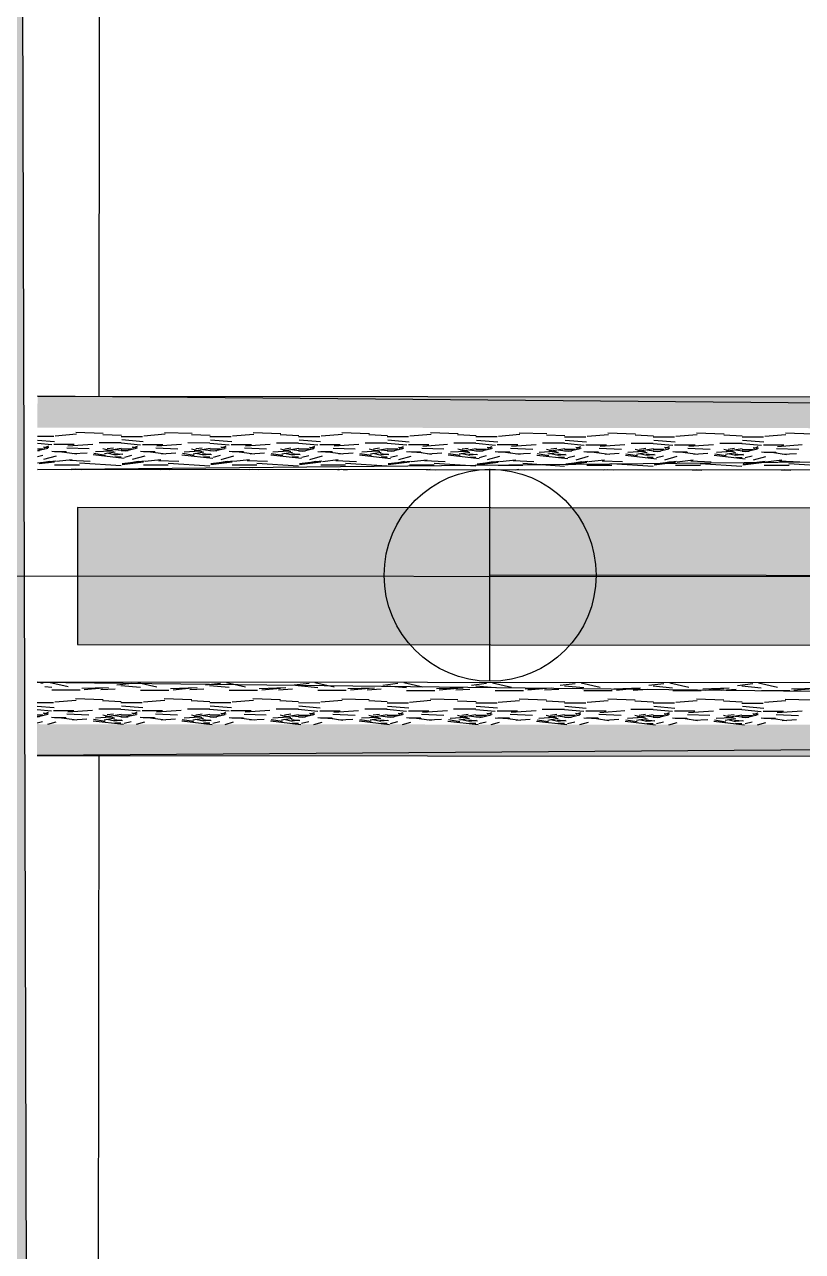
# Model space of a CAD drawing. Header units: millimetres. Extents: x -957 to 3394, y -3 to 3008.
# Drawn here: x 401.98 to 410.74, y 2176.99 to 2190.8 of the extents above; entities that cross this region are included whole.
import ezdxf

# ---------------------------------------------------------------- set-up
doc = ezdxf.new("R2010")
doc.units = ezdxf.units.MM
for name, color, linetype in [('HATCHES', 7, 'CONTINUOUS'), ('PDF_0', 7, 'CONTINUOUS'), ('PDF_REV', 7, 'CONTINUOUS')]:
    doc.layers.add(name, color=color, linetype=linetype)

msp = doc.modelspace()

# ---------------------------------------------------------------- hatches: boundary and pattern name
at = {"layer": 'HATCHES'}
msp.add_hatch(color=45, dxfattribs=at).paths.add_polyline_path([(101.349, 1953.613), (402.617, 1953.245), (401.836, 2235.748), (230.399, 2235.814), (230.399, 2642.271), (-792.433, 2642.271), (-792.434, 1950.296), (-508.803, 1950.295), (-508.803, 1618.414), (101.306, 1616.356)], flags=0)
at = {"layer": 'PDF_0'}
for points in [[(446.096, 2186.227), (402.124, 2186.265), (402.125, 2186.598), (402.125, 2186.603), (402.128, 2186.607), (402.131, 2186.611), (402.136, 2186.613), (402.14, 2186.614), (402.333, 2186.614), (402.337, 2186.614), (402.34, 2186.616), (402.343, 2186.618), (446.096, 2186.581)], [(402.121, 2182.59), (402.121, 2182.924), (446.093, 2182.886), (446.092, 2182.532), (402.339, 2182.57), (402.336, 2182.572), (402.333, 2182.574), (402.33, 2182.575), (402.137, 2182.575), (402.132, 2182.575), (402.128, 2182.578), (402.124, 2182.581), (402.122, 2182.585)]]:
    msp.add_hatch(color=256, dxfattribs=at).paths.add_polyline_path(points, flags=0)

# ---------------------------------------------------------------- linework, layer by layer
at = {"layer": 'HATCHES', "color": 45}
msp.add_lwpolyline([(230.399, 2235.814), (230.399, 2642.271), (-792.433, 2642.271), (-792.434, 1950.296), (-508.803, 1950.295), (-508.803, 1618.414), (101.306, 1616.356), (101.349, 1953.613), (402.617, 1953.245), (401.836, 2235.748)], close=True, dxfattribs=at)
at = {"layer": 'PDF_0'}
for points in [[(446.095, 2185.755), (402.124, 2185.793), (446.096, 2186.227), (402.125, 2186.619), (446.096, 2186.581)], [(402.556, 2186.211), (402.866, 2186.2)], [(403.555, 2186.21), (403.865, 2186.2)], [(404.554, 2186.209), (404.864, 2186.199)], [(405.553, 2186.208), (405.863, 2186.198)], [(406.552, 2186.207), (406.862, 2186.197)], [(407.551, 2186.206), (407.861, 2186.196)], [(408.55, 2186.206), (408.86, 2186.195)], [(409.549, 2186.205), (409.859, 2186.194)], [(410.548, 2186.204), (410.858, 2186.194)], [(402.124, 2186.166), (402.308, 2186.166)], [(402.124, 2186.124), (402.315, 2186.109)], [(402.287, 2186.068), (402.124, 2186.083)], [(402.308, 2186.076), (402.538, 2186.076)], [(402.323, 2186.173), (402.563, 2186.193)], [(402.468, 2186.059), (402.748, 2186.079)], [(402.818, 2186.095), (403.067, 2186.095)], [(402.861, 2186.188), (403.07, 2186.178)], [(403.286, 2186.067), (403.066, 2186.087)], [(403.068, 2186.165), (403.307, 2186.165)], [(403.074, 2186.128), (403.314, 2186.108)], [(403.307, 2186.075), (403.537, 2186.075)], [(403.322, 2186.173), (403.562, 2186.192)], [(403.467, 2186.058), (403.747, 2186.078)], [(403.817, 2186.095), (404.066, 2186.094)], [(403.86, 2186.187), (404.069, 2186.177)], [(404.285, 2186.066), (404.065, 2186.086)], [(404.067, 2186.164), (404.306, 2186.164)], [(404.073, 2186.127), (404.313, 2186.107)], [(404.306, 2186.074), (404.536, 2186.074)], [(404.321, 2186.172), (404.561, 2186.191)], [(404.466, 2186.058), (404.746, 2186.077)], [(404.816, 2186.094), (405.065, 2186.094)], [(404.859, 2186.186), (405.068, 2186.176)], [(405.284, 2186.065), (405.064, 2186.085)], [(405.066, 2186.163), (405.305, 2186.163)], [(405.072, 2186.126), (405.312, 2186.106)], [(405.305, 2186.073), (405.535, 2186.073)], [(405.32, 2186.171), (405.56, 2186.191)], [(405.465, 2186.057), (405.744, 2186.076)], [(405.815, 2186.093), (406.064, 2186.093)], [(405.858, 2186.186), (406.067, 2186.176)], [(406.283, 2186.065), (406.063, 2186.085)], [(406.064, 2186.163), (406.304, 2186.162)], [(406.071, 2186.125), (406.311, 2186.105)], [(406.304, 2186.073), (406.534, 2186.072)], [(406.319, 2186.17), (406.559, 2186.19)], [(406.464, 2186.056), (406.743, 2186.076)], [(406.814, 2186.092), (407.063, 2186.092)], [(406.857, 2186.185), (407.066, 2186.175)], [(407.282, 2186.064), (407.062, 2186.084)], [(407.063, 2186.162), (407.303, 2186.162)], [(407.07, 2186.124), (407.31, 2186.104)], [(407.303, 2186.072), (407.533, 2186.072)], [(407.318, 2186.169), (407.558, 2186.189)], [(407.463, 2186.055), (407.742, 2186.075)], [(407.813, 2186.091), (408.062, 2186.091)], [(407.856, 2186.184), (408.065, 2186.174)], [(408.281, 2186.063), (408.061, 2186.083)], [(408.062, 2186.161), (408.302, 2186.161)], [(408.069, 2186.124), (408.309, 2186.103)], [(408.302, 2186.071), (408.532, 2186.071)], [(408.317, 2186.168), (408.556, 2186.188)], [(408.462, 2186.054), (408.741, 2186.074)], [(408.812, 2186.09), (409.061, 2186.09)], [(408.855, 2186.183), (409.064, 2186.173)], [(409.28, 2186.062), (409.06, 2186.082)], [(409.061, 2186.16), (409.301, 2186.16)], [(409.068, 2186.123), (409.308, 2186.103)], [(409.301, 2186.07), (409.531, 2186.07)], [(409.316, 2186.167), (409.555, 2186.187)], [(409.461, 2186.053), (409.74, 2186.073)], [(409.811, 2186.089), (410.06, 2186.089)], [(409.854, 2186.182), (410.063, 2186.172)], [(410.279, 2186.061), (410.059, 2186.081)], [(410.06, 2186.159), (410.3, 2186.159)], [(410.067, 2186.122), (410.307, 2186.102)], [(410.3, 2186.069), (410.53, 2186.069)], [(410.315, 2186.167), (410.554, 2186.186)], [(410.46, 2186.052), (410.739, 2186.072)], [(402.242, 2186.028), (402.124, 2186.001)], [(402.124, 2186.026), (402.188, 2186.026)], [(402.124, 2186.006), (402.148, 2186.006)], [(402.184, 2185.949), (402.124, 2185.934)], [(402.193, 2186.048), (402.253, 2186.038)], [(402.247, 2186.053), (402.197, 2186.033)], [(402.197, 2185.908), (402.337, 2185.947)], [(402.286, 2185.999), (402.456, 2185.989)], [(402.318, 2185.996), (402.448, 2185.996)], [(402.428, 2185.989), (402.568, 2185.969)], [(402.457, 2186.037), (402.707, 2186.027)], [(402.523, 2185.971), (402.683, 2185.981)], [(402.753, 2185.96), (403.102, 2185.919)], [(402.759, 2185.976), (402.889, 2185.955)], [(402.779, 2185.993), (402.959, 2186.003)], [(402.862, 2186.027), (402.982, 2185.997)], [(402.879, 2185.971), (402.999, 2185.991)], [(402.889, 2186.003), (403.069, 2186.033)], [(402.908, 2185.978), (402.998, 2185.958)], [(402.911, 2186.028), (402.981, 2186.037)], [(402.986, 2185.973), (403.086, 2185.963)], [(402.993, 2186.018), (403.073, 2186.008)], [(402.997, 2185.935), (403.067, 2185.935)], [(402.998, 2185.959), (403.078, 2185.969)], [(403.067, 2186.025), (403.187, 2186.025)], [(403.067, 2186.005), (403.147, 2186.005)], [(403.183, 2185.948), (403.103, 2185.929)], [(403.241, 2186.027), (403.111, 2185.997)], [(403.192, 2186.047), (403.252, 2186.037)], [(403.246, 2186.052), (403.196, 2186.032)], [(403.196, 2185.907), (403.336, 2185.946)], [(403.285, 2185.998), (403.455, 2185.988)], [(403.317, 2185.995), (403.447, 2185.995)], [(403.427, 2185.989), (403.567, 2185.968)], [(403.456, 2186.036), (403.706, 2186.026)], [(403.522, 2185.97), (403.682, 2185.98)], [(403.752, 2185.959), (404.101, 2185.918)], [(403.758, 2185.975), (403.888, 2185.955)], [(403.778, 2185.992), (403.958, 2186.002)], [(403.861, 2186.026), (403.981, 2185.996)], [(403.878, 2185.97), (403.998, 2185.99)], [(403.888, 2186.002), (404.068, 2186.032)], [(403.907, 2185.977), (403.997, 2185.957)], [(403.91, 2186.027), (403.98, 2186.036)], [(403.985, 2185.972), (404.085, 2185.962)], [(403.992, 2186.017), (404.072, 2186.007)], [(403.996, 2185.935), (404.066, 2185.935)], [(403.997, 2185.959), (404.077, 2185.969)], [(404.066, 2186.025), (404.186, 2186.024)], [(404.066, 2186.005), (404.146, 2186.004)], [(404.182, 2185.948), (404.102, 2185.928)], [(404.24, 2186.026), (404.11, 2185.997)], [(404.191, 2186.046), (404.251, 2186.036)], [(404.245, 2186.051), (404.195, 2186.031)], [(404.195, 2185.906), (404.335, 2185.946)], [(404.284, 2185.997), (404.454, 2185.987)], [(404.316, 2185.994), (404.446, 2185.994)], [(404.426, 2185.988), (404.566, 2185.968)], [(404.455, 2186.035), (404.705, 2186.025)], [(404.521, 2185.969), (404.681, 2185.979)], [(404.751, 2185.958), (405.1, 2185.918)], [(404.757, 2185.974), (404.887, 2185.954)], [(404.777, 2185.992), (404.957, 2186.001)], [(404.86, 2186.025), (404.98, 2185.995)], [(404.877, 2185.969), (404.997, 2185.989)], [(404.887, 2186.001), (405.067, 2186.031)], [(404.906, 2185.976), (404.996, 2185.956)], [(404.909, 2186.026), (404.979, 2186.036)], [(404.984, 2185.972), (405.084, 2185.961)], [(404.991, 2186.016), (405.071, 2186.006)], [(404.995, 2185.934), (405.065, 2185.934)], [(404.996, 2185.958), (405.076, 2185.968)], [(405.065, 2186.024), (405.185, 2186.024)], [(405.065, 2186.004), (405.145, 2186.004)], [(405.181, 2185.947), (405.101, 2185.927)], [(405.239, 2186.026), (405.109, 2185.996)], [(405.19, 2186.045), (405.25, 2186.035)], [(405.244, 2186.05), (405.194, 2186.03)], [(405.194, 2185.905), (405.334, 2185.945)], [(405.283, 2185.996), (405.453, 2185.986)], [(405.315, 2185.993), (405.445, 2185.993)], [(405.425, 2185.987), (405.565, 2185.967)], [(405.454, 2186.034), (405.704, 2186.024)], [(405.52, 2185.969), (405.68, 2185.978)], [(405.75, 2185.957), (406.099, 2185.917)], [(405.756, 2185.973), (405.886, 2185.953)], [(405.776, 2185.991), (405.956, 2186.001)], [(405.859, 2186.024), (405.979, 2185.994)], [(405.876, 2185.968), (405.996, 2185.988)], [(405.886, 2186), (406.066, 2186.03)], [(405.905, 2185.975), (405.995, 2185.955)], [(405.908, 2186.025), (405.978, 2186.035)], [(405.983, 2185.971), (406.083, 2185.961)], [(405.99, 2186.015), (406.07, 2186.005)], [(405.994, 2185.933), (406.064, 2185.933)], [(405.995, 2185.957), (406.075, 2185.967)], [(406.064, 2186.023), (406.184, 2186.023)], [(406.064, 2186.003), (406.144, 2186.003)], [(406.18, 2185.946), (406.1, 2185.926)], [(406.238, 2186.025), (406.108, 2185.995)], [(406.189, 2186.044), (406.249, 2186.034)], [(406.243, 2186.049), (406.193, 2186.029)], [(406.193, 2185.904), (406.333, 2185.944)], [(406.282, 2185.995), (406.452, 2185.985)], [(406.314, 2185.993), (406.444, 2185.992)], [(406.424, 2185.986), (406.564, 2185.966)], [(406.453, 2186.033), (406.703, 2186.023)], [(406.519, 2185.968), (406.679, 2185.978)], [(406.749, 2185.956), (407.098, 2185.916)], [(406.755, 2185.972), (406.885, 2185.952)], [(406.775, 2185.99), (406.955, 2186)], [(406.858, 2186.023), (406.978, 2185.993)], [(406.875, 2185.968), (406.995, 2185.987)], [(406.885, 2185.999), (407.065, 2186.029)], [(406.904, 2185.974), (406.994, 2185.954)], [(406.907, 2186.024), (406.977, 2186.034)], [(406.982, 2185.97), (407.082, 2185.96)], [(406.989, 2186.014), (407.069, 2186.004)], [(406.993, 2185.932), (407.063, 2185.932)], [(406.994, 2185.956), (407.074, 2185.966)], [(407.063, 2186.022), (407.183, 2186.022)], [(407.063, 2186.002), (407.143, 2186.002)], [(407.179, 2185.945), (407.099, 2185.925)], [(407.237, 2186.024), (407.107, 2185.994)], [(407.188, 2186.043), (407.248, 2186.033)], [(407.242, 2186.048), (407.192, 2186.029)], [(407.192, 2185.903), (407.332, 2185.943)], [(407.281, 2185.994), (407.451, 2185.984)], [(407.313, 2185.992), (407.443, 2185.992)], [(407.423, 2185.985), (407.563, 2185.965)], [(407.452, 2186.033), (407.702, 2186.022)], [(407.518, 2185.967), (407.678, 2185.977)], [(407.748, 2185.955), (408.097, 2185.915)], [(407.754, 2185.971), (407.884, 2185.951)], [(407.774, 2185.989), (407.954, 2185.999)], [(407.857, 2186.022), (407.977, 2185.992)], [(407.874, 2185.967), (407.994, 2185.987)], [(407.884, 2185.998), (408.064, 2186.028)], [(407.903, 2185.974), (407.993, 2185.953)], [(407.906, 2186.023), (407.976, 2186.033)], [(407.981, 2185.969), (408.081, 2185.959)], [(407.988, 2186.014), (408.068, 2186.003)], [(407.992, 2185.931), (408.062, 2185.931)], [(407.993, 2185.955), (408.073, 2185.965)], [(408.062, 2186.021), (408.182, 2186.021)], [(408.062, 2186.001), (408.142, 2186.001)], [(408.178, 2185.944), (408.098, 2185.924)], [(408.236, 2186.023), (408.106, 2185.993)], [(408.187, 2186.043), (408.247, 2186.032)], [(408.241, 2186.048), (408.191, 2186.028)], [(408.191, 2185.902), (408.331, 2185.942)], [(408.28, 2185.994), (408.45, 2185.983)], [(408.312, 2185.991), (408.442, 2185.991)], [(408.422, 2185.984), (408.562, 2185.964)], [(408.451, 2186.032), (408.701, 2186.022)], [(408.517, 2185.966), (408.677, 2185.976)], [(408.747, 2185.955), (409.096, 2185.914)], [(408.753, 2185.97), (408.883, 2185.95)], [(408.773, 2185.988), (408.953, 2185.998)], [(408.856, 2186.022), (408.976, 2185.992)], [(408.873, 2185.966), (408.993, 2185.986)], [(408.883, 2185.998), (409.063, 2186.027)], [(408.902, 2185.973), (408.992, 2185.953)], [(408.905, 2186.022), (408.975, 2186.032)], [(408.98, 2185.968), (409.08, 2185.958)], [(408.987, 2186.013), (409.067, 2186.003)], [(408.991, 2185.93), (409.061, 2185.93)], [(408.992, 2185.954), (409.072, 2185.964)], [(409.061, 2186.02), (409.181, 2186.02)], [(409.061, 2186), (409.141, 2186)], [(409.177, 2185.943), (409.097, 2185.923)], [(409.235, 2186.022), (409.105, 2185.992)], [(409.186, 2186.042), (409.246, 2186.032)], [(409.24, 2186.047), (409.19, 2186.027)], [(409.19, 2185.902), (409.33, 2185.941)], [(409.279, 2185.993), (409.449, 2185.983)], [(409.311, 2185.99), (409.441, 2185.99)], [(409.421, 2185.984), (409.561, 2185.963)], [(409.45, 2186.031), (409.7, 2186.021)], [(409.516, 2185.965), (409.676, 2185.975)], [(409.746, 2185.954), (410.095, 2185.913)], [(409.752, 2185.97), (409.882, 2185.949)], [(409.772, 2185.987), (409.952, 2185.997)], [(409.855, 2186.021), (409.975, 2185.991)], [(409.872, 2185.965), (409.992, 2185.985)], [(409.882, 2185.997), (410.062, 2186.027)], [(409.901, 2185.972), (409.991, 2185.952)], [(409.904, 2186.022), (409.974, 2186.031)], [(409.979, 2185.967), (410.079, 2185.957)], [(409.986, 2186.012), (410.066, 2186.002)], [(409.99, 2185.93), (410.06, 2185.929)], [(409.991, 2185.953), (410.071, 2185.963)], [(410.06, 2186.019), (410.18, 2186.019)], [(410.06, 2185.999), (410.14, 2185.999)], [(410.176, 2185.942), (410.096, 2185.923)], [(410.234, 2186.021), (410.104, 2185.992)], [(410.185, 2186.041), (410.245, 2186.031)], [(410.239, 2186.046), (410.189, 2186.026)], [(410.189, 2185.901), (410.329, 2185.94)], [(410.278, 2185.992), (410.448, 2185.982)], [(410.31, 2185.989), (410.44, 2185.989)], [(410.42, 2185.983), (410.56, 2185.962)], [(410.449, 2186.03), (410.699, 2186.02)], [(410.515, 2185.964), (410.675, 2185.974)], [(402.126, 2185.867), (402.33, 2185.891)], [(402.145, 2185.859), (402.318, 2185.88)], [(402.153, 2185.867), (402.263, 2185.887)], [(402.318, 2185.846), (402.598, 2185.846)], [(402.337, 2185.886), (402.516, 2185.906)], [(402.489, 2185.896), (402.719, 2185.886)], [(402.511, 2185.792), (402.552, 2185.798)], [(402.521, 2185.796), (402.616, 2185.792)], [(402.597, 2185.866), (403.066, 2185.836)], [(403.078, 2185.85), (403.317, 2185.879)], [(403.079, 2185.86), (403.329, 2185.89)], [(403.152, 2185.867), (403.262, 2185.886)], [(403.317, 2185.845), (403.597, 2185.845)], [(403.336, 2185.885), (403.515, 2185.905)], [(403.488, 2185.895), (403.718, 2185.885)], [(403.51, 2185.792), (403.551, 2185.797)], [(403.519, 2185.795), (403.615, 2185.791)], [(403.596, 2185.865), (404.065, 2185.835)], [(404.077, 2185.849), (404.316, 2185.879)], [(404.078, 2185.86), (404.328, 2185.889)], [(404.151, 2185.866), (404.261, 2185.886)], [(404.316, 2185.844), (404.596, 2185.844)], [(404.335, 2185.884), (404.514, 2185.904)], [(404.487, 2185.894), (404.717, 2185.884)], [(404.509, 2185.791), (404.55, 2185.796)], [(404.518, 2185.795), (404.614, 2185.791)], [(404.595, 2185.864), (405.064, 2185.834)], [(405.075, 2185.848), (405.315, 2185.878)], [(405.077, 2185.859), (405.327, 2185.888)], [(405.15, 2185.865), (405.26, 2185.885)], [(405.315, 2185.844), (405.595, 2185.843)], [(405.334, 2185.883), (405.513, 2185.903)], [(405.486, 2185.893), (405.716, 2185.883)], [(405.508, 2185.79), (405.549, 2185.795)], [(405.517, 2185.794), (405.613, 2185.79)], [(405.594, 2185.863), (406.063, 2185.833)], [(406.074, 2185.847), (406.314, 2185.877)], [(406.076, 2185.858), (406.326, 2185.887)], [(406.149, 2185.864), (406.259, 2185.884)], [(406.314, 2185.843), (406.594, 2185.843)], [(406.333, 2185.883), (406.512, 2185.902)], [(406.485, 2185.893), (406.715, 2185.882)], [(406.507, 2185.789), (406.548, 2185.795)], [(406.517, 2185.793), (406.612, 2185.789)], [(406.593, 2185.862), (407.062, 2185.832)], [(407.073, 2185.846), (407.313, 2185.876)], [(407.075, 2185.857), (407.325, 2185.887)], [(407.148, 2185.863), (407.258, 2185.883)], [(407.219, 2183.407), (407.221, 2185.799)], [(407.313, 2185.842), (407.593, 2185.842)], [(407.332, 2185.882), (407.511, 2185.902)], [(407.484, 2185.892), (407.714, 2185.881)], [(407.506, 2185.788), (407.547, 2185.794)], [(407.516, 2185.792), (407.611, 2185.788)], [(407.592, 2185.862), (408.061, 2185.831)], [(408.072, 2185.845), (408.312, 2185.875)], [(408.074, 2185.856), (408.324, 2185.886)], [(408.147, 2185.862), (408.257, 2185.882)], [(408.312, 2185.841), (408.592, 2185.841)], [(408.331, 2185.881), (408.51, 2185.901)], [(408.483, 2185.891), (408.713, 2185.881)], [(408.505, 2185.787), (408.546, 2185.793)], [(408.515, 2185.791), (408.61, 2185.787)], [(408.591, 2185.861), (409.06, 2185.83)], [(409.071, 2185.844), (409.311, 2185.874)], [(409.073, 2185.855), (409.323, 2185.885)], [(409.146, 2185.861), (409.256, 2185.881)], [(409.311, 2185.84), (409.591, 2185.84)], [(409.33, 2185.88), (409.509, 2185.9)], [(409.482, 2185.89), (409.712, 2185.88)], [(409.504, 2185.786), (409.545, 2185.792)], [(409.514, 2185.79), (409.609, 2185.786)], [(409.59, 2185.86), (410.059, 2185.83)], [(410.07, 2185.844), (410.31, 2185.873)], [(410.072, 2185.854), (410.322, 2185.884)], [(410.145, 2185.861), (410.255, 2185.88)], [(410.31, 2185.839), (410.59, 2185.839)], [(410.329, 2185.879), (410.508, 2185.899)], [(410.481, 2185.889), (410.711, 2185.879)], [(410.503, 2185.786), (410.544, 2185.791)], [(410.513, 2185.789), (410.608, 2185.785)], [(410.589, 2185.859), (411.058, 2185.829)], [(397.222, 2184.599), (661.252, 2184.373)], [(441.437, 2184.561), (407.22, 2184.603)], [(446.093, 2183.358), (402.122, 2183.396), (446.093, 2182.886), (402.121, 2182.57), (446.092, 2182.532)], [(402.162, 2183.385), (402.188, 2183.388)], [(402.208, 2183.348), (402.285, 2183.341)], [(402.254, 2183.396), (402.469, 2183.347)], [(402.286, 2183.309), (402.606, 2183.309)], [(402.624, 2183.328), (402.924, 2183.338)], [(402.652, 2183.313), (402.862, 2183.333)], [(402.84, 2183.314), (403, 2183.323)], [(403.017, 2183.367), (403.187, 2183.387)], [(403.064, 2183.36), (403.284, 2183.34)], [(403.253, 2183.395), (403.468, 2183.346)], [(403.285, 2183.308), (403.605, 2183.308)], [(403.623, 2183.327), (403.922, 2183.337)], [(403.651, 2183.312), (403.861, 2183.332)], [(403.839, 2183.313), (403.999, 2183.323)], [(404.016, 2183.366), (404.186, 2183.386)], [(404.063, 2183.359), (404.283, 2183.339)], [(404.252, 2183.394), (404.467, 2183.345)], [(404.284, 2183.307), (404.604, 2183.307)], [(404.622, 2183.326), (404.921, 2183.336)], [(404.65, 2183.311), (404.86, 2183.331)], [(404.838, 2183.312), (404.998, 2183.322)], [(405.015, 2183.366), (405.185, 2183.385)], [(405.062, 2183.358), (405.282, 2183.338)], [(405.25, 2183.393), (405.466, 2183.344)], [(405.283, 2183.306), (405.603, 2183.306)], [(405.621, 2183.325), (405.92, 2183.335)], [(405.649, 2183.31), (405.859, 2183.33)], [(405.837, 2183.311), (405.997, 2183.321)], [(406.014, 2183.365), (406.184, 2183.384)], [(406.061, 2183.357), (406.281, 2183.337)], [(406.249, 2183.392), (406.465, 2183.343)], [(406.282, 2183.305), (406.601, 2183.305)], [(406.62, 2183.324), (406.919, 2183.334)], [(406.648, 2183.309), (406.858, 2183.329)], [(406.836, 2183.31), (406.996, 2183.32)], [(407.013, 2183.364), (407.183, 2183.384)], [(407.06, 2183.356), (407.28, 2183.336)], [(407.248, 2183.391), (407.464, 2183.342)], [(407.281, 2183.305), (407.6, 2183.304)], [(407.619, 2183.323), (407.918, 2183.333)], [(407.647, 2183.309), (407.857, 2183.328)], [(407.835, 2183.309), (407.995, 2183.319)], [(408.012, 2183.363), (408.182, 2183.383)], [(408.059, 2183.356), (408.279, 2183.336)], [(408.247, 2183.391), (408.463, 2183.341)], [(408.28, 2183.304), (408.599, 2183.303)], [(408.618, 2183.323), (408.917, 2183.332)], [(408.646, 2183.308), (408.856, 2183.328)], [(408.834, 2183.308), (408.994, 2183.318)], [(409.011, 2183.362), (409.181, 2183.382)], [(409.058, 2183.355), (409.278, 2183.335)], [(409.246, 2183.39), (409.462, 2183.341)], [(409.279, 2183.303), (409.598, 2183.303)], [(409.617, 2183.322), (409.916, 2183.332)], [(409.645, 2183.307), (409.855, 2183.327)], [(409.833, 2183.308), (409.993, 2183.317)], [(410.01, 2183.361), (410.18, 2183.381)], [(410.057, 2183.354), (410.277, 2183.334)], [(410.245, 2183.389), (410.461, 2183.34)], [(410.278, 2183.302), (410.597, 2183.302)], [(410.616, 2183.321), (410.915, 2183.331)], [(410.644, 2183.306), (410.854, 2183.326)], [(402.122, 2183.169), (402.306, 2183.169)], [(402.32, 2183.176), (402.56, 2183.196)], [(402.554, 2183.214), (402.863, 2183.203)], [(402.858, 2183.191), (403.068, 2183.181)], [(403.065, 2183.168), (403.305, 2183.168)], [(403.319, 2183.176), (403.559, 2183.195)], [(403.553, 2183.213), (403.862, 2183.203)], [(403.857, 2183.19), (404.067, 2183.18)], [(404.064, 2183.167), (404.304, 2183.167)], [(404.318, 2183.175), (404.558, 2183.195)], [(404.552, 2183.212), (404.861, 2183.202)], [(404.856, 2183.189), (405.066, 2183.179)], [(405.063, 2183.167), (405.303, 2183.166)], [(405.317, 2183.174), (405.557, 2183.194)], [(405.551, 2183.211), (405.86, 2183.201)], [(405.855, 2183.189), (406.065, 2183.179)], [(406.062, 2183.166), (406.302, 2183.166)], [(406.316, 2183.173), (406.556, 2183.193)], [(406.55, 2183.21), (406.859, 2183.2)], [(406.854, 2183.188), (407.064, 2183.178)], [(407.061, 2183.165), (407.301, 2183.165)], [(407.315, 2183.172), (407.555, 2183.192)], [(407.549, 2183.21), (407.858, 2183.199)], [(407.853, 2183.187), (408.063, 2183.177)], [(408.06, 2183.164), (408.3, 2183.164)], [(408.314, 2183.171), (408.554, 2183.191)], [(408.548, 2183.209), (408.857, 2183.198)], [(408.852, 2183.186), (409.062, 2183.176)], [(409.059, 2183.163), (409.299, 2183.163)], [(409.313, 2183.17), (409.553, 2183.19)], [(409.547, 2183.208), (409.856, 2183.198)], [(409.851, 2183.185), (410.061, 2183.175)], [(410.058, 2183.162), (410.298, 2183.162)], [(410.312, 2183.17), (410.552, 2183.189)], [(410.546, 2183.207), (410.855, 2183.197)], [(402.122, 2183.128), (402.312, 2183.112)], [(402.284, 2183.071), (402.122, 2183.086)], [(402.24, 2183.031), (402.122, 2183.004)], [(402.122, 2183.029), (402.186, 2183.029)], [(402.19, 2183.051), (402.25, 2183.041)], [(402.245, 2183.056), (402.195, 2183.036)], [(402.306, 2183.079), (402.535, 2183.079)], [(402.454, 2183.04), (402.704, 2183.03)], [(402.465, 2183.062), (402.745, 2183.082)], [(402.815, 2183.098), (403.065, 2183.098)], [(402.859, 2183.03), (402.979, 2183)], [(402.886, 2183.006), (403.066, 2183.036)], [(402.909, 2183.031), (402.979, 2183.04)], [(402.991, 2183.021), (403.071, 2183.011)], [(403.283, 2183.07), (403.064, 2183.09)], [(403.065, 2183.028), (403.185, 2183.028)], [(403.072, 2183.131), (403.311, 2183.111)], [(403.239, 2183.03), (403.109, 2183.001)], [(403.189, 2183.05), (403.249, 2183.04)], [(403.244, 2183.055), (403.194, 2183.035)], [(403.305, 2183.078), (403.534, 2183.078)], [(403.453, 2183.039), (403.703, 2183.029)], [(403.464, 2183.061), (403.744, 2183.081)], [(403.814, 2183.098), (404.064, 2183.097)], [(403.858, 2183.029), (403.978, 2182.999)], [(403.885, 2183.005), (404.065, 2183.035)], [(403.908, 2183.03), (403.978, 2183.04)], [(404.282, 2183.069), (404.063, 2183.089)], [(404.064, 2183.028), (404.184, 2183.028)], [(404.071, 2183.13), (404.31, 2183.11)], [(404.238, 2183.029), (404.108, 2183)], [(404.188, 2183.049), (404.248, 2183.039)], [(404.243, 2183.054), (404.193, 2183.034)], [(404.304, 2183.077), (404.533, 2183.077)], [(404.452, 2183.038), (404.702, 2183.028)], [(404.463, 2183.061), (404.743, 2183.08)], [(404.813, 2183.097), (405.063, 2183.097)], [(404.857, 2183.028), (404.977, 2182.998)], [(404.884, 2183.004), (405.064, 2183.034)], [(404.907, 2183.029), (404.977, 2183.039)], [(405.281, 2183.068), (405.062, 2183.088)], [(405.063, 2183.027), (405.183, 2183.027)], [(405.07, 2183.129), (405.309, 2183.109)], [(405.237, 2183.029), (405.107, 2182.999)], [(405.187, 2183.048), (405.247, 2183.038)], [(405.242, 2183.053), (405.192, 2183.033)], [(405.303, 2183.076), (405.532, 2183.076)], [(405.451, 2183.037), (405.701, 2183.027)], [(405.462, 2183.06), (405.742, 2183.079)], [(405.812, 2183.096), (406.062, 2183.096)], [(405.856, 2183.027), (405.976, 2182.997)], [(405.883, 2183.003), (406.063, 2183.033)], [(405.906, 2183.028), (405.976, 2183.038)], [(406.28, 2183.068), (406.061, 2183.088)], [(406.062, 2183.026), (406.182, 2183.026)], [(406.068, 2183.128), (406.308, 2183.108)], [(406.236, 2183.028), (406.106, 2182.998)], [(406.187, 2183.047), (406.246, 2183.037)], [(406.241, 2183.052), (406.191, 2183.032)], [(406.302, 2183.076), (406.531, 2183.075)], [(406.45, 2183.037), (406.7, 2183.026)], [(406.461, 2183.059), (406.741, 2183.079)], [(406.811, 2183.095), (407.061, 2183.095)], [(406.855, 2183.026), (406.975, 2182.996)], [(406.882, 2183.002), (407.062, 2183.032)], [(406.905, 2183.027), (406.975, 2183.037)], [(407.279, 2183.067), (407.06, 2183.087)], [(407.061, 2183.025), (407.181, 2183.025)], [(407.067, 2183.127), (407.307, 2183.107)], [(407.235, 2183.027), (407.105, 2182.997)], [(407.186, 2183.046), (407.245, 2183.036)], [(407.24, 2183.052), (407.19, 2183.032)], [(407.301, 2183.075), (407.53, 2183.075)], [(407.449, 2183.036), (407.699, 2183.025)], [(407.46, 2183.058), (407.74, 2183.078)], [(407.81, 2183.094), (408.06, 2183.094)], [(407.854, 2183.025), (407.974, 2182.995)], [(407.881, 2183.001), (408.061, 2183.031)], [(407.904, 2183.026), (407.974, 2183.036)], [(408.278, 2183.066), (408.059, 2183.086)], [(408.06, 2183.024), (408.18, 2183.024)], [(408.066, 2183.127), (408.306, 2183.106)], [(408.234, 2183.026), (408.104, 2182.996)], [(408.185, 2183.046), (408.244, 2183.035)], [(408.239, 2183.051), (408.189, 2183.031)], [(408.3, 2183.074), (408.529, 2183.074)], [(408.448, 2183.035), (408.698, 2183.025)], [(408.459, 2183.057), (408.739, 2183.077)], [(408.809, 2183.093), (409.059, 2183.093)], [(408.853, 2183.025), (408.973, 2182.995)], [(408.88, 2183.001), (409.06, 2183.031)], [(408.903, 2183.025), (408.973, 2183.035)], [(409.277, 2183.065), (409.058, 2183.085)], [(409.059, 2183.023), (409.179, 2183.023)], [(409.065, 2183.126), (409.305, 2183.106)], [(409.233, 2183.025), (409.103, 2182.995)], [(409.183, 2183.045), (409.243, 2183.035)], [(409.238, 2183.05), (409.188, 2183.03)], [(409.299, 2183.073), (409.528, 2183.073)], [(409.447, 2183.034), (409.697, 2183.024)], [(409.458, 2183.056), (409.738, 2183.076)], [(409.808, 2183.092), (410.058, 2183.092)], [(409.852, 2183.024), (409.972, 2182.994)], [(409.879, 2183), (410.059, 2183.03)], [(409.902, 2183.025), (409.972, 2183.034)], [(410.276, 2183.064), (410.057, 2183.084)], [(410.058, 2183.022), (410.178, 2183.022)], [(410.064, 2183.125), (410.304, 2183.105)], [(410.232, 2183.024), (410.102, 2182.995)], [(410.182, 2183.044), (410.242, 2183.034)], [(410.237, 2183.049), (410.187, 2183.029)], [(410.298, 2183.072), (410.527, 2183.072)], [(410.446, 2183.033), (410.696, 2183.023)], [(410.457, 2183.055), (410.737, 2183.075)], [(402.182, 2182.952), (402.121, 2182.937)], [(402.122, 2183.009), (402.146, 2183.009)], [(402.241, 2182.924), (402.335, 2182.95)], [(402.284, 2183.002), (402.453, 2182.992)], [(402.316, 2182.999), (402.445, 2182.999)], [(402.426, 2182.993), (402.566, 2182.972)], [(402.52, 2182.974), (402.68, 2182.984)], [(402.75, 2182.963), (403.093, 2182.923)], [(402.757, 2182.979), (402.887, 2182.958)], [(402.777, 2182.996), (402.956, 2183.006)], [(402.876, 2182.974), (402.996, 2182.994)], [(402.906, 2182.981), (402.996, 2182.961)], [(402.984, 2182.976), (403.083, 2182.966)], [(402.995, 2182.962), (403.075, 2182.972)], [(402.995, 2182.939), (403.065, 2182.938)], [(403.065, 2183.008), (403.145, 2183.008)], [(403.181, 2182.951), (403.101, 2182.932)], [(403.24, 2182.923), (403.334, 2182.95)], [(403.283, 2183.001), (403.452, 2182.991)], [(403.315, 2182.998), (403.444, 2182.998)], [(403.425, 2182.992), (403.565, 2182.971)], [(403.519, 2182.973), (403.679, 2182.983)], [(403.749, 2182.962), (404.092, 2182.922)], [(403.756, 2182.978), (403.885, 2182.958)], [(403.776, 2182.995), (403.955, 2183.005)], [(403.875, 2182.973), (403.995, 2182.993)], [(403.905, 2182.98), (403.994, 2182.96)], [(403.983, 2182.975), (404.082, 2182.965)], [(403.99, 2183.02), (404.07, 2183.01)], [(403.994, 2182.962), (404.074, 2182.972)], [(403.994, 2182.938), (404.064, 2182.938)], [(404.064, 2183.008), (404.144, 2183.007)], [(404.18, 2182.951), (404.1, 2182.931)], [(404.239, 2182.922), (404.333, 2182.949)], [(404.282, 2183), (404.451, 2182.99)], [(404.314, 2182.997), (404.443, 2182.997)], [(404.424, 2182.991), (404.564, 2182.971)], [(404.518, 2182.973), (404.678, 2182.982)], [(404.748, 2182.961), (405.091, 2182.921)], [(404.755, 2182.977), (404.884, 2182.957)], [(404.775, 2182.995), (404.954, 2183.005)], [(404.874, 2182.972), (404.994, 2182.992)], [(404.904, 2182.979), (404.993, 2182.959)], [(404.982, 2182.975), (405.081, 2182.964)], [(404.989, 2183.019), (405.069, 2183.009)], [(404.993, 2182.961), (405.073, 2182.971)], [(404.993, 2182.937), (405.063, 2182.937)], [(405.063, 2183.007), (405.143, 2183.007)], [(405.179, 2182.95), (405.099, 2182.93)], [(405.238, 2182.921), (405.332, 2182.948)], [(405.281, 2182.999), (405.45, 2182.989)], [(405.313, 2182.997), (405.442, 2182.996)], [(405.423, 2182.99), (405.563, 2182.97)], [(405.517, 2182.972), (405.677, 2182.982)], [(405.747, 2182.96), (406.09, 2182.92)], [(405.754, 2182.976), (405.883, 2182.956)], [(405.774, 2182.994), (405.953, 2183.004)], [(405.873, 2182.971), (405.993, 2182.991)], [(405.903, 2182.978), (405.992, 2182.958)], [(405.981, 2182.974), (406.08, 2182.964)], [(405.988, 2183.018), (406.068, 2183.008)], [(405.992, 2182.96), (406.072, 2182.97)], [(405.992, 2182.936), (406.062, 2182.936)], [(406.062, 2183.006), (406.142, 2183.006)], [(406.178, 2182.949), (406.098, 2182.929)], [(406.237, 2182.92), (406.331, 2182.947)], [(406.28, 2182.998), (406.449, 2182.988)], [(406.311, 2182.996), (406.441, 2182.996)], [(406.422, 2182.989), (406.562, 2182.969)], [(406.516, 2182.971), (406.676, 2182.981)], [(406.746, 2182.959), (407.089, 2182.92)], [(406.753, 2182.975), (406.882, 2182.955)], [(406.773, 2182.993), (406.952, 2183.003)], [(406.872, 2182.971), (406.992, 2182.991)], [(406.902, 2182.977), (406.991, 2182.957)], [(406.98, 2182.973), (407.08, 2182.963)], [(406.987, 2183.017), (407.067, 2183.007)], [(406.991, 2182.959), (407.071, 2182.969)], [(406.991, 2182.935), (407.061, 2182.935)], [(407.061, 2183.005), (407.141, 2183.005)], [(407.177, 2182.948), (407.097, 2182.928)], [(407.236, 2182.92), (407.33, 2182.946)], [(407.279, 2182.997), (407.448, 2182.987)], [(407.31, 2182.995), (407.44, 2182.995)], [(407.421, 2182.988), (407.561, 2182.968)], [(407.515, 2182.97), (407.675, 2182.98)], [(407.745, 2182.958), (408.088, 2182.919)], [(407.752, 2182.974), (407.881, 2182.954)], [(407.771, 2182.992), (407.951, 2183.002)], [(407.871, 2182.97), (407.991, 2182.99)], [(407.901, 2182.977), (407.99, 2182.956)], [(407.979, 2182.972), (408.079, 2182.962)], [(407.986, 2183.017), (408.066, 2183.006)], [(407.99, 2182.958), (408.07, 2182.968)], [(407.99, 2182.934), (408.06, 2182.934)], [(408.06, 2183.004), (408.14, 2183.004)], [(408.176, 2182.947), (408.096, 2182.927)], [(408.235, 2182.919), (408.329, 2182.945)], [(408.278, 2182.997), (408.447, 2182.986)], [(408.309, 2182.994), (408.439, 2182.994)], [(408.42, 2182.987), (408.56, 2182.967)], [(408.514, 2182.969), (408.674, 2182.979)], [(408.744, 2182.957), (409.087, 2182.918)], [(408.75, 2182.973), (408.88, 2182.953)], [(408.77, 2182.991), (408.95, 2183.001)], [(408.87, 2182.969), (408.99, 2182.989)], [(408.9, 2182.976), (408.989, 2182.956)], [(408.978, 2182.971), (409.077, 2182.961)], [(408.985, 2183.016), (409.065, 2183.006)], [(408.989, 2182.957), (409.069, 2182.967)], [(408.989, 2182.933), (409.059, 2182.933)], [(409.059, 2183.003), (409.139, 2183.003)], [(409.175, 2182.946), (409.095, 2182.926)], [(409.234, 2182.918), (409.328, 2182.944)], [(409.276, 2182.996), (409.446, 2182.986)], [(409.308, 2182.993), (409.438, 2182.993)], [(409.419, 2182.987), (409.559, 2182.966)], [(409.513, 2182.968), (409.673, 2182.978)], [(409.743, 2182.957), (410.086, 2182.917)], [(409.749, 2182.973), (409.879, 2182.952)], [(409.769, 2182.99), (409.949, 2183)], [(409.869, 2182.968), (409.989, 2182.988)], [(409.899, 2182.975), (409.988, 2182.955)], [(409.977, 2182.97), (410.076, 2182.96)], [(409.984, 2183.015), (410.064, 2183.005)], [(409.988, 2182.957), (410.068, 2182.966)], [(409.988, 2182.933), (410.058, 2182.932)], [(410.058, 2183.002), (410.138, 2183.002)], [(410.174, 2182.945), (410.094, 2182.926)], [(410.233, 2182.917), (410.327, 2182.944)], [(410.276, 2182.995), (410.445, 2182.985)], [(410.307, 2182.992), (410.437, 2182.992)], [(410.418, 2182.986), (410.558, 2182.965)], [(410.512, 2182.967), (410.672, 2182.977)]]:
    msp.add_lwpolyline(points, dxfattribs=at)
msp.add_lwpolyline([(444.485, 2183.787), (444.486, 2185.329), (402.576, 2185.365), (402.575, 2183.823)], close=True, dxfattribs=at)
msp.add_circle((407.223, 2184.601), 1.194, dxfattribs=at)
msp.add_solid([(444.486, 2185.329), (402.576, 2185.365), (444.485, 2183.787), (402.575, 2183.823)], dxfattribs=at)
at = {"layer": 'PDF_REV'}
for points in [[(402.859, 2235.92), (402.817, 2186.618)], [(402.814, 2182.569), (402.808, 2176.531)]]:
    msp.add_lwpolyline(points, dxfattribs=at)

doc.saveas('drawing.dxf')
